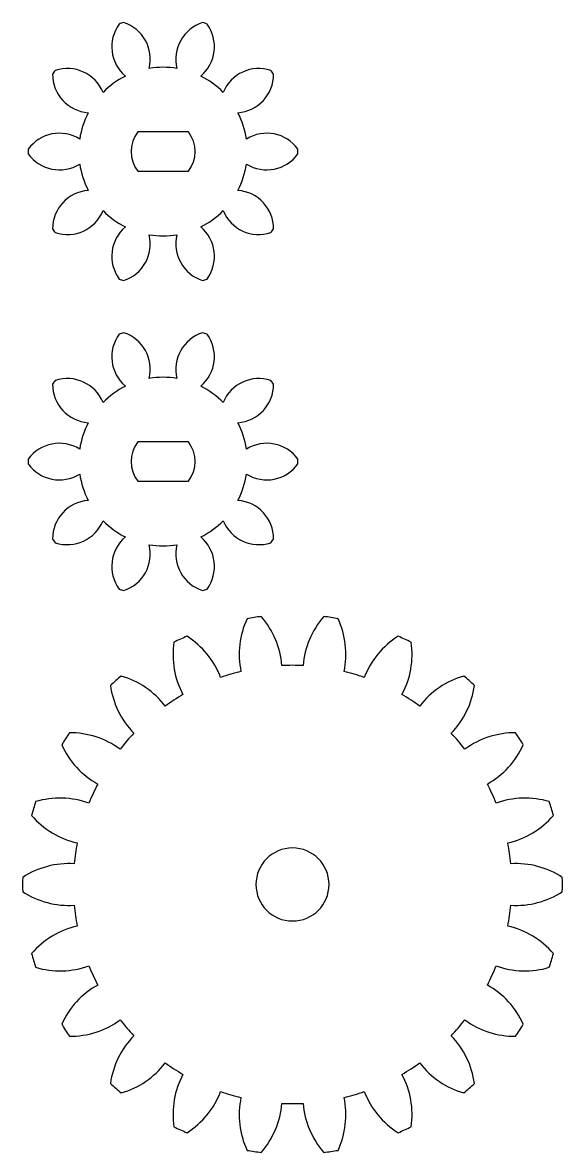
# Model space of a CAD drawing. Header units: millimetres. Extents: x -143 to 431, y -352 to -17.
# Drawn here: x 382.8 to 430.8, y -352.3 to -251.7 of the extents above; entities that cross this region are included whole.
import ezdxf

# ---------------------------------------------------------------- set-up
doc = ezdxf.new("R2010")
doc.units = ezdxf.units.MM
doc.header["$MEASUREMENT"] = 0
doc.layers.add('Capa 1', color=7, linetype='Continuous')

# ---------------------------------------------------------------- blocks, each defined once
blk = doc.blocks.new('block 93')
at = {"layer": 'Capa 1', "color": 7, "lineweight": 25, "true_color": 0xffffff}
blk.add_open_spline([(397.53, -264.97), (398.33, -263.95), (398.33, -262.5), (397.53, -261.47)], degree=3, dxfattribs=at)
blk = doc.blocks.new('block 94')
at = {"layer": 'Capa 1', "color": 7, "lineweight": 25, "true_color": 0xffffff}
blk.add_lwpolyline([(393.03, -264.97), (397.53, -264.97)], dxfattribs=at)
blk = doc.blocks.new('block 95')
at = {"layer": 'Capa 1', "color": 7, "lineweight": 25, "true_color": 0xffffff}
blk.add_open_spline([(393.03, -261.47), (392.23, -262.5), (392.23, -263.95), (393.03, -264.97)], degree=3, dxfattribs=at)
blk = doc.blocks.new('block 96')
at = {"layer": 'Capa 1', "color": 7, "lineweight": 25, "true_color": 0xffffff}
blk.add_lwpolyline([(397.53, -261.47), (393.03, -261.47)], dxfattribs=at)
blk = doc.blocks.new('block 97')
at = {"layer": 'Capa 1', "color": 7, "lineweight": 25, "true_color": 0xffffff}
blk.add_open_spline([(389.94, -257.96), (389.26, -256.3), (387.41, -255.44), (385.7, -256)], degree=3, dxfattribs=at)
blk = doc.blocks.new('block 98')
at = {"layer": 'Capa 1', "color": 7, "lineweight": 25, "true_color": 0xffffff}
blk.add_open_spline([(385.7, -256), (385.61, -256.11), (385.53, -256.23), (385.45, -256.34)], degree=3, dxfattribs=at)
blk = doc.blocks.new('block 99')
at = {"layer": 'Capa 1', "color": 7, "lineweight": 25, "true_color": 0xffffff}
blk.add_open_spline([(385.45, -256.34), (385.45, -258.14), (386.83, -259.63), (388.63, -259.77)], degree=3, dxfattribs=at)
blk = doc.blocks.new('block 100')
at = {"layer": 'Capa 1', "color": 7, "lineweight": 25, "true_color": 0xffffff}
blk.add_open_spline([(388.63, -259.77), (388.25, -260.5), (387.99, -261.29), (387.87, -262.11)], degree=3, dxfattribs=at)
blk = doc.blocks.new('block 101')
at = {"layer": 'Capa 1', "color": 7, "lineweight": 25, "true_color": 0xffffff}
blk.add_open_spline([(387.87, -262.11), (386.34, -261.16), (384.34, -261.56), (383.28, -263.02)], degree=3, dxfattribs=at)
blk = doc.blocks.new('block 102')
at = {"layer": 'Capa 1', "color": 7, "lineweight": 25, "true_color": 0xffffff}
blk.add_open_spline([(383.28, -263.02), (383.28, -263.16), (383.28, -263.29), (383.28, -263.43)], degree=3, dxfattribs=at)
blk = doc.blocks.new('block 103')
at = {"layer": 'Capa 1', "color": 7, "lineweight": 25, "true_color": 0xffffff}
blk.add_open_spline([(383.28, -263.43), (384.34, -264.89), (386.34, -265.28), (387.87, -264.34)], degree=3, dxfattribs=at)
blk = doc.blocks.new('block 104')
at = {"layer": 'Capa 1', "color": 7, "lineweight": 25, "true_color": 0xffffff}
blk.add_open_spline([(387.87, -264.34), (387.99, -265.16), (388.25, -265.95), (388.63, -266.68)], degree=3, dxfattribs=at)
blk = doc.blocks.new('block 105')
at = {"layer": 'Capa 1', "color": 7, "lineweight": 25, "true_color": 0xffffff}
blk.add_open_spline([(388.63, -266.68), (386.83, -266.82), (385.45, -268.31), (385.45, -270.11)], degree=3, dxfattribs=at)
blk = doc.blocks.new('block 106')
at = {"layer": 'Capa 1', "color": 7, "lineweight": 25, "true_color": 0xffffff}
blk.add_open_spline([(385.45, -270.11), (385.53, -270.22), (385.61, -270.33), (385.7, -270.44)], degree=3, dxfattribs=at)
blk = doc.blocks.new('block 107')
at = {"layer": 'Capa 1', "color": 7, "lineweight": 25, "true_color": 0xffffff}
blk.add_open_spline([(385.7, -270.44), (387.41, -271), (389.26, -270.15), (389.94, -268.48)], degree=3, dxfattribs=at)
blk = doc.blocks.new('block 108')
at = {"layer": 'Capa 1', "color": 7, "lineweight": 25, "true_color": 0xffffff}
blk.add_open_spline([(389.94, -268.48), (390.52, -269.07), (391.19, -269.56), (391.93, -269.93)], degree=3, dxfattribs=at)
blk = doc.blocks.new('block 109')
at = {"layer": 'Capa 1', "color": 7, "lineweight": 25, "true_color": 0xffffff}
blk.add_open_spline([(391.93, -269.93), (390.56, -271.1), (390.32, -273.12), (391.38, -274.57)], degree=3, dxfattribs=at)
blk = doc.blocks.new('block 110')
at = {"layer": 'Capa 1', "color": 7, "lineweight": 25, "true_color": 0xffffff}
blk.add_open_spline([(391.38, -274.57), (391.51, -274.62), (391.64, -274.66), (391.77, -274.7)], degree=3, dxfattribs=at)
blk = doc.blocks.new('block 111')
at = {"layer": 'Capa 1', "color": 7, "lineweight": 25, "true_color": 0xffffff}
blk.add_open_spline([(391.77, -274.7), (393.48, -274.15), (394.48, -272.37), (394.05, -270.62)], degree=3, dxfattribs=at)
blk = doc.blocks.new('block 112')
at = {"layer": 'Capa 1', "color": 7, "lineweight": 25, "true_color": 0xffffff}
blk.add_open_spline([(394.05, -270.62), (394.87, -270.76), (395.7, -270.76), (396.52, -270.62)], degree=3, dxfattribs=at)
blk = doc.blocks.new('block 113')
at = {"layer": 'Capa 1', "color": 7, "lineweight": 25, "true_color": 0xffffff}
blk.add_open_spline([(396.52, -270.62), (396.09, -272.37), (397.08, -274.15), (398.79, -274.7)], degree=3, dxfattribs=at)
blk = doc.blocks.new('block 114')
at = {"layer": 'Capa 1', "color": 7, "lineweight": 25, "true_color": 0xffffff}
blk.add_open_spline([(398.79, -274.7), (398.93, -274.66), (399.06, -274.62), (399.19, -274.57)], degree=3, dxfattribs=at)
blk = doc.blocks.new('block 115')
at = {"layer": 'Capa 1', "color": 7, "lineweight": 25, "true_color": 0xffffff}
blk.add_open_spline([(399.19, -274.57), (400.25, -273.12), (400.01, -271.1), (398.63, -269.93)], degree=3, dxfattribs=at)
blk = doc.blocks.new('block 116')
at = {"layer": 'Capa 1', "color": 7, "lineweight": 25, "true_color": 0xffffff}
blk.add_open_spline([(398.63, -269.93), (399.37, -269.56), (400.05, -269.07), (400.63, -268.48)], degree=3, dxfattribs=at)
blk = doc.blocks.new('block 117')
at = {"layer": 'Capa 1', "color": 7, "lineweight": 25, "true_color": 0xffffff}
blk.add_open_spline([(400.63, -268.48), (401.31, -270.15), (403.16, -271), (404.87, -270.44)], degree=3, dxfattribs=at)
blk = doc.blocks.new('block 118')
at = {"layer": 'Capa 1', "color": 7, "lineweight": 25, "true_color": 0xffffff}
blk.add_open_spline([(404.87, -270.44), (404.95, -270.33), (405.03, -270.22), (405.11, -270.11)], degree=3, dxfattribs=at)
blk = doc.blocks.new('block 119')
at = {"layer": 'Capa 1', "color": 7, "lineweight": 25, "true_color": 0xffffff}
blk.add_open_spline([(405.11, -270.11), (405.12, -268.31), (403.73, -266.82), (401.94, -266.68)], degree=3, dxfattribs=at)
blk = doc.blocks.new('block 120')
at = {"layer": 'Capa 1', "color": 7, "lineweight": 25, "true_color": 0xffffff}
blk.add_open_spline([(401.94, -266.68), (402.32, -265.95), (402.58, -265.16), (402.7, -264.34)], degree=3, dxfattribs=at)
blk = doc.blocks.new('block 121')
at = {"layer": 'Capa 1', "color": 7, "lineweight": 25, "true_color": 0xffffff}
blk.add_open_spline([(402.7, -264.34), (404.23, -265.28), (406.23, -264.89), (407.28, -263.43)], degree=3, dxfattribs=at)
blk = doc.blocks.new('block 122')
at = {"layer": 'Capa 1', "color": 7, "lineweight": 25, "true_color": 0xffffff}
blk.add_open_spline([(407.28, -263.43), (407.28, -263.29), (407.28, -263.16), (407.28, -263.02)], degree=3, dxfattribs=at)
blk = doc.blocks.new('block 123')
at = {"layer": 'Capa 1', "color": 7, "lineweight": 25, "true_color": 0xffffff}
blk.add_open_spline([(407.28, -263.02), (406.23, -261.56), (404.23, -261.16), (402.7, -262.11)], degree=3, dxfattribs=at)
blk = doc.blocks.new('block 124')
at = {"layer": 'Capa 1', "color": 7, "lineweight": 25, "true_color": 0xffffff}
blk.add_open_spline([(402.7, -262.11), (402.58, -261.29), (402.32, -260.5), (401.94, -259.77)], degree=3, dxfattribs=at)
blk = doc.blocks.new('block 125')
at = {"layer": 'Capa 1', "color": 7, "lineweight": 25, "true_color": 0xffffff}
blk.add_open_spline([(401.94, -259.77), (403.73, -259.63), (405.12, -258.14), (405.11, -256.34)], degree=3, dxfattribs=at)
blk = doc.blocks.new('block 126')
at = {"layer": 'Capa 1', "color": 7, "lineweight": 25, "true_color": 0xffffff}
blk.add_open_spline([(405.11, -256.34), (405.03, -256.23), (404.95, -256.11), (404.87, -256)], degree=3, dxfattribs=at)
blk = doc.blocks.new('block 127')
at = {"layer": 'Capa 1', "color": 7, "lineweight": 25, "true_color": 0xffffff}
blk.add_open_spline([(404.87, -256), (403.16, -255.44), (401.31, -256.3), (400.63, -257.96)], degree=3, dxfattribs=at)
blk = doc.blocks.new('block 128')
at = {"layer": 'Capa 1', "color": 7, "lineweight": 25, "true_color": 0xffffff}
blk.add_open_spline([(400.63, -257.96), (400.05, -257.37), (399.37, -256.88), (398.63, -256.51)], degree=3, dxfattribs=at)
blk = doc.blocks.new('block 129')
at = {"layer": 'Capa 1', "color": 7, "lineweight": 25, "true_color": 0xffffff}
blk.add_open_spline([(398.63, -256.51), (400.01, -255.35), (400.25, -253.33), (399.19, -251.88)], degree=3, dxfattribs=at)
blk = doc.blocks.new('block 130')
at = {"layer": 'Capa 1', "color": 7, "lineweight": 25, "true_color": 0xffffff}
blk.add_open_spline([(399.19, -251.88), (399.06, -251.83), (398.93, -251.79), (398.79, -251.75)], degree=3, dxfattribs=at)
blk = doc.blocks.new('block 131')
at = {"layer": 'Capa 1', "color": 7, "lineweight": 25, "true_color": 0xffffff}
blk.add_open_spline([(398.79, -251.75), (397.08, -252.3), (396.09, -254.08), (396.52, -255.83)], degree=3, dxfattribs=at)
blk = doc.blocks.new('block 132')
at = {"layer": 'Capa 1', "color": 7, "lineweight": 25, "true_color": 0xffffff}
blk.add_open_spline([(396.52, -255.83), (395.7, -255.69), (394.87, -255.69), (394.05, -255.83)], degree=3, dxfattribs=at)
blk = doc.blocks.new('block 133')
at = {"layer": 'Capa 1', "color": 7, "lineweight": 25, "true_color": 0xffffff}
blk.add_open_spline([(394.05, -255.83), (394.48, -254.08), (393.48, -252.3), (391.77, -251.75)], degree=3, dxfattribs=at)
blk = doc.blocks.new('block 134')
at = {"layer": 'Capa 1', "color": 7, "lineweight": 25, "true_color": 0xffffff}
blk.add_open_spline([(391.77, -251.75), (391.64, -251.79), (391.51, -251.83), (391.38, -251.88)], degree=3, dxfattribs=at)
blk = doc.blocks.new('block 135')
at = {"layer": 'Capa 1', "color": 7, "lineweight": 25, "true_color": 0xffffff}
blk.add_open_spline([(391.38, -251.88), (390.32, -253.33), (390.56, -255.35), (391.93, -256.51)], degree=3, dxfattribs=at)
blk = doc.blocks.new('block 136')
at = {"layer": 'Capa 1', "color": 7, "lineweight": 25, "true_color": 0xffffff}
blk.add_open_spline([(391.93, -256.51), (391.19, -256.88), (390.52, -257.37), (389.94, -257.96)], degree=3, dxfattribs=at)
blk = doc.blocks.new('block 92')
at = {"layer": 'Capa 1'}
for name in ['block 135', 'block 134', 'block 133', 'block 131', 'block 129', 'block 130', 'block 98', 'block 99', 'block 97', 'block 132', 'block 127', 'block 125', 'block 126', 'block 136', 'block 128', 'block 100', 'block 124', 'block 101', 'block 123', 'block 95', 'block 96', 'block 93', 'block 102', 'block 122', 'block 103', 'block 104', 'block 120', 'block 121', 'block 94', 'block 105', 'block 119', 'block 107', 'block 108', 'block 116', 'block 117', 'block 106', 'block 109', 'block 115', 'block 118', 'block 111', 'block 112', 'block 113', 'block 110', 'block 114']:
    blk.add_blockref(name, (0, 0), dxfattribs=at)
blk = doc.blocks.new('block 138')
at = {"layer": 'Capa 1', "color": 7, "lineweight": 25, "true_color": 0xffffff}
blk.add_open_spline([(397.53, -292.56), (398.33, -291.53), (398.33, -290.09), (397.53, -289.06)], degree=3, dxfattribs=at)
blk = doc.blocks.new('block 139')
at = {"layer": 'Capa 1', "color": 7, "lineweight": 25, "true_color": 0xffffff}
blk.add_lwpolyline([(393.03, -292.56), (397.53, -292.56)], dxfattribs=at)
blk = doc.blocks.new('block 140')
at = {"layer": 'Capa 1', "color": 7, "lineweight": 25, "true_color": 0xffffff}
blk.add_open_spline([(393.03, -289.06), (392.23, -290.09), (392.23, -291.53), (393.03, -292.56)], degree=3, dxfattribs=at)
blk = doc.blocks.new('block 141')
at = {"layer": 'Capa 1', "color": 7, "lineweight": 25, "true_color": 0xffffff}
blk.add_lwpolyline([(397.53, -289.06), (393.03, -289.06)], dxfattribs=at)
blk = doc.blocks.new('block 142')
at = {"layer": 'Capa 1', "color": 7, "lineweight": 25, "true_color": 0xffffff}
blk.add_open_spline([(389.94, -285.55), (389.26, -283.89), (387.41, -283.03), (385.7, -283.59)], degree=3, dxfattribs=at)
blk = doc.blocks.new('block 143')
at = {"layer": 'Capa 1', "color": 7, "lineweight": 25, "true_color": 0xffffff}
blk.add_open_spline([(385.7, -283.59), (385.61, -283.7), (385.53, -283.81), (385.45, -283.93)], degree=3, dxfattribs=at)
blk = doc.blocks.new('block 144')
at = {"layer": 'Capa 1', "color": 7, "lineweight": 25, "true_color": 0xffffff}
blk.add_open_spline([(385.45, -283.93), (385.45, -285.72), (386.83, -287.22), (388.63, -287.35)], degree=3, dxfattribs=at)
blk = doc.blocks.new('block 145')
at = {"layer": 'Capa 1', "color": 7, "lineweight": 25, "true_color": 0xffffff}
blk.add_open_spline([(388.63, -287.35), (388.25, -288.09), (387.99, -288.88), (387.87, -289.7)], degree=3, dxfattribs=at)
blk = doc.blocks.new('block 146')
at = {"layer": 'Capa 1', "color": 7, "lineweight": 25, "true_color": 0xffffff}
blk.add_open_spline([(387.87, -289.7), (386.34, -288.75), (384.34, -289.15), (383.28, -290.6)], degree=3, dxfattribs=at)
blk = doc.blocks.new('block 147')
at = {"layer": 'Capa 1', "color": 7, "lineweight": 25, "true_color": 0xffffff}
blk.add_open_spline([(383.28, -290.6), (383.28, -290.74), (383.28, -290.88), (383.28, -291.02)], degree=3, dxfattribs=at)
blk = doc.blocks.new('block 148')
at = {"layer": 'Capa 1', "color": 7, "lineweight": 25, "true_color": 0xffffff}
blk.add_open_spline([(383.28, -291.02), (384.34, -292.48), (386.34, -292.87), (387.87, -291.92)], degree=3, dxfattribs=at)
blk = doc.blocks.new('block 149')
at = {"layer": 'Capa 1', "color": 7, "lineweight": 25, "true_color": 0xffffff}
blk.add_open_spline([(387.87, -291.92), (387.99, -292.74), (388.25, -293.54), (388.63, -294.27)], degree=3, dxfattribs=at)
blk = doc.blocks.new('block 150')
at = {"layer": 'Capa 1', "color": 7, "lineweight": 25, "true_color": 0xffffff}
blk.add_open_spline([(388.63, -294.27), (386.83, -294.4), (385.45, -295.9), (385.45, -297.7)], degree=3, dxfattribs=at)
blk = doc.blocks.new('block 151')
at = {"layer": 'Capa 1', "color": 7, "lineweight": 25, "true_color": 0xffffff}
blk.add_open_spline([(385.45, -297.7), (385.53, -297.81), (385.61, -297.92), (385.7, -298.03)], degree=3, dxfattribs=at)
blk = doc.blocks.new('block 152')
at = {"layer": 'Capa 1', "color": 7, "lineweight": 25, "true_color": 0xffffff}
blk.add_open_spline([(385.7, -298.03), (387.41, -298.59), (389.26, -297.74), (389.94, -296.07)], degree=3, dxfattribs=at)
blk = doc.blocks.new('block 153')
at = {"layer": 'Capa 1', "color": 7, "lineweight": 25, "true_color": 0xffffff}
blk.add_open_spline([(389.94, -296.07), (390.52, -296.66), (391.19, -297.15), (391.93, -297.52)], degree=3, dxfattribs=at)
blk = doc.blocks.new('block 154')
at = {"layer": 'Capa 1', "color": 7, "lineweight": 25, "true_color": 0xffffff}
blk.add_open_spline([(391.93, -297.52), (390.56, -298.68), (390.32, -300.71), (391.38, -302.16)], degree=3, dxfattribs=at)
blk = doc.blocks.new('block 155')
at = {"layer": 'Capa 1', "color": 7, "lineweight": 25, "true_color": 0xffffff}
blk.add_open_spline([(391.38, -302.16), (391.51, -302.2), (391.64, -302.25), (391.77, -302.29)], degree=3, dxfattribs=at)
blk = doc.blocks.new('block 156')
at = {"layer": 'Capa 1', "color": 7, "lineweight": 25, "true_color": 0xffffff}
blk.add_open_spline([(391.77, -302.29), (393.48, -301.74), (394.48, -299.96), (394.05, -298.21)], degree=3, dxfattribs=at)
blk = doc.blocks.new('block 157')
at = {"layer": 'Capa 1', "color": 7, "lineweight": 25, "true_color": 0xffffff}
blk.add_open_spline([(394.05, -298.21), (394.87, -298.35), (395.7, -298.35), (396.52, -298.21)], degree=3, dxfattribs=at)
blk = doc.blocks.new('block 158')
at = {"layer": 'Capa 1', "color": 7, "lineweight": 25, "true_color": 0xffffff}
blk.add_open_spline([(396.52, -298.21), (396.09, -299.96), (397.08, -301.74), (398.79, -302.29)], degree=3, dxfattribs=at)
blk = doc.blocks.new('block 159')
at = {"layer": 'Capa 1', "color": 7, "lineweight": 25, "true_color": 0xffffff}
blk.add_open_spline([(398.79, -302.29), (398.93, -302.25), (399.06, -302.2), (399.19, -302.16)], degree=3, dxfattribs=at)
blk = doc.blocks.new('block 160')
at = {"layer": 'Capa 1', "color": 7, "lineweight": 25, "true_color": 0xffffff}
blk.add_open_spline([(399.19, -302.16), (400.25, -300.71), (400.01, -298.68), (398.63, -297.52)], degree=3, dxfattribs=at)
blk = doc.blocks.new('block 161')
at = {"layer": 'Capa 1', "color": 7, "lineweight": 25, "true_color": 0xffffff}
blk.add_open_spline([(398.63, -297.52), (399.37, -297.15), (400.05, -296.66), (400.63, -296.07)], degree=3, dxfattribs=at)
blk = doc.blocks.new('block 162')
at = {"layer": 'Capa 1', "color": 7, "lineweight": 25, "true_color": 0xffffff}
blk.add_open_spline([(400.63, -296.07), (401.31, -297.74), (403.16, -298.59), (404.87, -298.03)], degree=3, dxfattribs=at)
blk = doc.blocks.new('block 163')
at = {"layer": 'Capa 1', "color": 7, "lineweight": 25, "true_color": 0xffffff}
blk.add_open_spline([(404.87, -298.03), (404.95, -297.92), (405.03, -297.81), (405.11, -297.7)], degree=3, dxfattribs=at)
blk = doc.blocks.new('block 164')
at = {"layer": 'Capa 1', "color": 7, "lineweight": 25, "true_color": 0xffffff}
blk.add_open_spline([(405.11, -297.7), (405.12, -295.9), (403.73, -294.4), (401.94, -294.27)], degree=3, dxfattribs=at)
blk = doc.blocks.new('block 165')
at = {"layer": 'Capa 1', "color": 7, "lineweight": 25, "true_color": 0xffffff}
blk.add_open_spline([(401.94, -294.27), (402.32, -293.54), (402.58, -292.74), (402.7, -291.92)], degree=3, dxfattribs=at)
blk = doc.blocks.new('block 166')
at = {"layer": 'Capa 1', "color": 7, "lineweight": 25, "true_color": 0xffffff}
blk.add_open_spline([(402.7, -291.92), (404.23, -292.87), (406.23, -292.48), (407.28, -291.02)], degree=3, dxfattribs=at)
blk = doc.blocks.new('block 167')
at = {"layer": 'Capa 1', "color": 7, "lineweight": 25, "true_color": 0xffffff}
blk.add_open_spline([(407.28, -291.02), (407.28, -290.88), (407.28, -290.74), (407.28, -290.6)], degree=3, dxfattribs=at)
blk = doc.blocks.new('block 168')
at = {"layer": 'Capa 1', "color": 7, "lineweight": 25, "true_color": 0xffffff}
blk.add_open_spline([(407.28, -290.6), (406.23, -289.15), (404.23, -288.75), (402.7, -289.7)], degree=3, dxfattribs=at)
blk = doc.blocks.new('block 169')
at = {"layer": 'Capa 1', "color": 7, "lineweight": 25, "true_color": 0xffffff}
blk.add_open_spline([(402.7, -289.7), (402.58, -288.88), (402.32, -288.09), (401.94, -287.35)], degree=3, dxfattribs=at)
blk = doc.blocks.new('block 170')
at = {"layer": 'Capa 1', "color": 7, "lineweight": 25, "true_color": 0xffffff}
blk.add_open_spline([(401.94, -287.35), (403.73, -287.22), (405.12, -285.72), (405.11, -283.93)], degree=3, dxfattribs=at)
blk = doc.blocks.new('block 171')
at = {"layer": 'Capa 1', "color": 7, "lineweight": 25, "true_color": 0xffffff}
blk.add_open_spline([(405.11, -283.93), (405.03, -283.81), (404.95, -283.7), (404.87, -283.59)], degree=3, dxfattribs=at)
blk = doc.blocks.new('block 172')
at = {"layer": 'Capa 1', "color": 7, "lineweight": 25, "true_color": 0xffffff}
blk.add_open_spline([(404.87, -283.59), (403.16, -283.03), (401.31, -283.89), (400.63, -285.55)], degree=3, dxfattribs=at)
blk = doc.blocks.new('block 173')
at = {"layer": 'Capa 1', "color": 7, "lineweight": 25, "true_color": 0xffffff}
blk.add_open_spline([(400.63, -285.55), (400.05, -284.96), (399.37, -284.47), (398.63, -284.1)], degree=3, dxfattribs=at)
blk = doc.blocks.new('block 174')
at = {"layer": 'Capa 1', "color": 7, "lineweight": 25, "true_color": 0xffffff}
blk.add_open_spline([(398.63, -284.1), (400.01, -282.94), (400.25, -280.92), (399.19, -279.46)], degree=3, dxfattribs=at)
blk = doc.blocks.new('block 175')
at = {"layer": 'Capa 1', "color": 7, "lineweight": 25, "true_color": 0xffffff}
blk.add_open_spline([(399.19, -279.46), (399.06, -279.42), (398.93, -279.38), (398.79, -279.34)], degree=3, dxfattribs=at)
blk = doc.blocks.new('block 176')
at = {"layer": 'Capa 1', "color": 7, "lineweight": 25, "true_color": 0xffffff}
blk.add_open_spline([(398.79, -279.34), (397.08, -279.89), (396.09, -281.67), (396.52, -283.41)], degree=3, dxfattribs=at)
blk = doc.blocks.new('block 177')
at = {"layer": 'Capa 1', "color": 7, "lineweight": 25, "true_color": 0xffffff}
blk.add_open_spline([(396.52, -283.41), (395.7, -283.28), (394.87, -283.28), (394.05, -283.41)], degree=3, dxfattribs=at)
blk = doc.blocks.new('block 178')
at = {"layer": 'Capa 1', "color": 7, "lineweight": 25, "true_color": 0xffffff}
blk.add_open_spline([(394.05, -283.41), (394.48, -281.67), (393.48, -279.89), (391.77, -279.34)], degree=3, dxfattribs=at)
blk = doc.blocks.new('block 179')
at = {"layer": 'Capa 1', "color": 7, "lineweight": 25, "true_color": 0xffffff}
blk.add_open_spline([(391.77, -279.34), (391.64, -279.38), (391.51, -279.42), (391.38, -279.46)], degree=3, dxfattribs=at)
blk = doc.blocks.new('block 180')
at = {"layer": 'Capa 1', "color": 7, "lineweight": 25, "true_color": 0xffffff}
blk.add_open_spline([(391.38, -279.46), (390.32, -280.92), (390.56, -282.94), (391.93, -284.1)], degree=3, dxfattribs=at)
blk = doc.blocks.new('block 181')
at = {"layer": 'Capa 1', "color": 7, "lineweight": 25, "true_color": 0xffffff}
blk.add_open_spline([(391.93, -284.1), (391.19, -284.47), (390.52, -284.96), (389.94, -285.55)], degree=3, dxfattribs=at)
blk = doc.blocks.new('block 137')
at = {"layer": 'Capa 1'}
for name in ['block 180', 'block 179', 'block 178', 'block 176', 'block 174', 'block 175', 'block 142', 'block 177', 'block 172', 'block 143', 'block 144', 'block 181', 'block 173', 'block 170', 'block 171', 'block 145', 'block 169', 'block 146', 'block 140', 'block 141', 'block 138', 'block 168', 'block 147', 'block 148', 'block 166', 'block 167', 'block 149', 'block 165', 'block 139', 'block 150', 'block 164', 'block 152', 'block 153', 'block 161', 'block 162', 'block 154', 'block 160', 'block 151', 'block 156', 'block 157', 'block 158', 'block 163', 'block 155', 'block 159']:
    blk.add_blockref(name, (0, 0), dxfattribs=at)
blk = doc.blocks.new('block 183')
at = {"layer": 'Capa 1', "color": 7, "lineweight": 25, "true_color": 0xffffff}
blk.add_open_spline([(403.54, -328.44), (403.54, -326.65), (405, -325.19), (406.79, -325.19), (408.59, -325.19), (410.04, -326.65), (410.04, -328.44), (410.04, -330.24), (408.59, -331.69), (406.79, -331.69), (405, -331.69), (403.54, -330.24), (403.54, -328.44), (403.54, -328.44), (403.54, -328.44), (403.54, -328.44)], degree=3, knots=[0, 0, 0, 0, 1, 1, 1, 2, 2, 2, 3, 3, 3, 4, 4, 4, 5, 5, 5, 5], dxfattribs=at)
blk = doc.blocks.new('block 185')
at = {"layer": 'Capa 1', "color": 7, "lineweight": 25, "true_color": 0xffffff}
blk.add_open_spline([(396.25, -350), (396.63, -350.19), (397.01, -350.36), (397.41, -350.53)], degree=3, dxfattribs=at)
blk = doc.blocks.new('block 186')
at = {"layer": 'Capa 1', "color": 7, "lineweight": 25, "true_color": 0xffffff}
blk.add_open_spline([(397.41, -350.53), (398.77, -349.66), (399.83, -348.38), (400.4, -346.87)], degree=3, dxfattribs=at)
blk = doc.blocks.new('block 187')
at = {"layer": 'Capa 1', "color": 7, "lineweight": 25, "true_color": 0xffffff}
blk.add_open_spline([(400.4, -346.87), (401, -347.07), (401.6, -347.25), (402.21, -347.4)], degree=3, dxfattribs=at)
blk = doc.blocks.new('block 188')
at = {"layer": 'Capa 1', "color": 7, "lineweight": 25, "true_color": 0xffffff}
blk.add_open_spline([(402.21, -347.4), (401.88, -348.98), (402.07, -350.63), (402.75, -352.1)], degree=3, dxfattribs=at)
blk = doc.blocks.new('block 189')
at = {"layer": 'Capa 1', "color": 7, "lineweight": 25, "true_color": 0xffffff}
blk.add_open_spline([(402.75, -352.1), (403.17, -352.17), (403.59, -352.23), (404.01, -352.28)], degree=3, dxfattribs=at)
blk = doc.blocks.new('block 190')
at = {"layer": 'Capa 1', "color": 7, "lineweight": 25, "true_color": 0xffffff}
blk.add_open_spline([(404.01, -352.28), (405.08, -351.06), (405.72, -349.53), (405.85, -347.92)], degree=3, dxfattribs=at)
blk = doc.blocks.new('block 191')
at = {"layer": 'Capa 1', "color": 7, "lineweight": 25, "true_color": 0xffffff}
blk.add_open_spline([(405.85, -347.92), (406.48, -347.95), (407.11, -347.95), (407.73, -347.92)], degree=3, dxfattribs=at)
blk = doc.blocks.new('block 192')
at = {"layer": 'Capa 1', "color": 7, "lineweight": 25, "true_color": 0xffffff}
blk.add_open_spline([(407.73, -347.92), (407.86, -349.53), (408.51, -351.06), (409.58, -352.28)], degree=3, dxfattribs=at)
blk = doc.blocks.new('block 193')
at = {"layer": 'Capa 1', "color": 7, "lineweight": 25, "true_color": 0xffffff}
blk.add_open_spline([(409.58, -352.28), (410, -352.23), (410.42, -352.17), (410.84, -352.1)], degree=3, dxfattribs=at)
blk = doc.blocks.new('block 194')
at = {"layer": 'Capa 1', "color": 7, "lineweight": 25, "true_color": 0xffffff}
blk.add_open_spline([(410.84, -352.1), (411.52, -350.63), (411.71, -348.98), (411.38, -347.4)], degree=3, dxfattribs=at)
blk = doc.blocks.new('block 195')
at = {"layer": 'Capa 1', "color": 7, "lineweight": 25, "true_color": 0xffffff}
blk.add_open_spline([(411.38, -347.4), (411.99, -347.25), (412.59, -347.07), (413.18, -346.87)], degree=3, dxfattribs=at)
blk = doc.blocks.new('block 196')
at = {"layer": 'Capa 1', "color": 7, "lineweight": 25, "true_color": 0xffffff}
blk.add_open_spline([(413.18, -346.87), (413.76, -348.38), (414.81, -349.66), (416.18, -350.53)], degree=3, dxfattribs=at)
blk = doc.blocks.new('block 197')
at = {"layer": 'Capa 1', "color": 7, "lineweight": 25, "true_color": 0xffffff}
blk.add_open_spline([(416.18, -350.53), (416.57, -350.36), (416.96, -350.19), (417.34, -350)], degree=3, dxfattribs=at)
blk = doc.blocks.new('block 198')
at = {"layer": 'Capa 1', "color": 7, "lineweight": 25, "true_color": 0xffffff}
blk.add_open_spline([(417.34, -350), (417.58, -348.4), (417.3, -346.76), (416.53, -345.34)], degree=3, dxfattribs=at)
blk = doc.blocks.new('block 199')
at = {"layer": 'Capa 1', "color": 7, "lineweight": 25, "true_color": 0xffffff}
blk.add_open_spline([(416.53, -345.34), (417.08, -345.02), (417.6, -344.68), (418.11, -344.32)], degree=3, dxfattribs=at)
blk = doc.blocks.new('block 200')
at = {"layer": 'Capa 1', "color": 7, "lineweight": 25, "true_color": 0xffffff}
blk.add_open_spline([(418.11, -344.32), (419.09, -345.61), (420.47, -346.55), (422.02, -346.99)], degree=3, dxfattribs=at)
blk = doc.blocks.new('block 201')
at = {"layer": 'Capa 1', "color": 7, "lineweight": 25, "true_color": 0xffffff}
blk.add_open_spline([(422.02, -346.99), (422.35, -346.72), (422.67, -346.44), (422.98, -346.16)], degree=3, dxfattribs=at)
blk = doc.blocks.new('block 202')
at = {"layer": 'Capa 1', "color": 7, "lineweight": 25, "true_color": 0xffffff}
blk.add_open_spline([(422.98, -346.16), (422.76, -344.55), (422.03, -343.06), (420.9, -341.91)], degree=3, dxfattribs=at)
blk = doc.blocks.new('block 203')
at = {"layer": 'Capa 1', "color": 7, "lineweight": 25, "true_color": 0xffffff}
blk.add_open_spline([(420.9, -341.91), (421.33, -341.45), (421.74, -340.98), (422.13, -340.49)], degree=3, dxfattribs=at)
blk = doc.blocks.new('block 204')
at = {"layer": 'Capa 1', "color": 7, "lineweight": 25, "true_color": 0xffffff}
blk.add_open_spline([(422.13, -340.49), (423.43, -341.45), (425.01, -341.96), (426.63, -341.95)], degree=3, dxfattribs=at)
blk = doc.blocks.new('block 205')
at = {"layer": 'Capa 1', "color": 7, "lineweight": 25, "true_color": 0xffffff}
blk.add_open_spline([(426.63, -341.95), (426.87, -341.6), (427.1, -341.24), (427.32, -340.88)], degree=3, dxfattribs=at)
blk = doc.blocks.new('block 206')
at = {"layer": 'Capa 1', "color": 7, "lineweight": 25, "true_color": 0xffffff}
blk.add_open_spline([(427.32, -340.88), (426.66, -339.4), (425.53, -338.18), (424.12, -337.39)], degree=3, dxfattribs=at)
blk = doc.blocks.new('block 207')
at = {"layer": 'Capa 1', "color": 7, "lineweight": 25, "true_color": 0xffffff}
blk.add_open_spline([(424.12, -337.39), (424.41, -336.83), (424.67, -336.26), (424.9, -335.68)], degree=3, dxfattribs=at)
blk = doc.blocks.new('block 208')
at = {"layer": 'Capa 1', "color": 7, "lineweight": 25, "true_color": 0xffffff}
blk.add_open_spline([(424.9, -335.68), (426.42, -336.23), (428.08, -336.28), (429.63, -335.81)], degree=3, dxfattribs=at)
blk = doc.blocks.new('block 209')
at = {"layer": 'Capa 1', "color": 7, "lineweight": 25, "true_color": 0xffffff}
blk.add_open_spline([(429.63, -335.81), (429.76, -335.41), (429.88, -335), (429.99, -334.59)], degree=3, dxfattribs=at)
blk = doc.blocks.new('block 210')
at = {"layer": 'Capa 1', "color": 7, "lineweight": 25, "true_color": 0xffffff}
blk.add_open_spline([(429.99, -334.59), (428.94, -333.36), (427.52, -332.5), (425.94, -332.14)], degree=3, dxfattribs=at)
blk = doc.blocks.new('block 211')
at = {"layer": 'Capa 1', "color": 7, "lineweight": 25, "true_color": 0xffffff}
blk.add_open_spline([(425.94, -332.14), (426.06, -331.53), (426.15, -330.91), (426.21, -330.29)], degree=3, dxfattribs=at)
blk = doc.blocks.new('block 212')
at = {"layer": 'Capa 1', "color": 7, "lineweight": 25, "true_color": 0xffffff}
blk.add_open_spline([(426.21, -330.29), (427.82, -330.39), (429.43, -329.96), (430.78, -329.08)], degree=3, dxfattribs=at)
blk = doc.blocks.new('block 213')
at = {"layer": 'Capa 1', "color": 7, "lineweight": 25, "true_color": 0xffffff}
blk.add_open_spline([(430.78, -329.08), (430.8, -328.65), (430.8, -328.23), (430.78, -327.81)], degree=3, dxfattribs=at)
blk = doc.blocks.new('block 214')
at = {"layer": 'Capa 1', "color": 7, "lineweight": 25, "true_color": 0xffffff}
blk.add_open_spline([(430.78, -327.81), (429.43, -326.92), (427.82, -326.5), (426.21, -326.6)], degree=3, dxfattribs=at)
blk = doc.blocks.new('block 215')
at = {"layer": 'Capa 1', "color": 7, "lineweight": 25, "true_color": 0xffffff}
blk.add_open_spline([(426.21, -326.6), (426.15, -325.98), (426.06, -325.36), (425.94, -324.74)], degree=3, dxfattribs=at)
blk = doc.blocks.new('block 216')
at = {"layer": 'Capa 1', "color": 7, "lineweight": 25, "true_color": 0xffffff}
blk.add_open_spline([(425.94, -324.74), (427.52, -324.38), (428.94, -323.53), (429.99, -322.29)], degree=3, dxfattribs=at)
blk = doc.blocks.new('block 217')
at = {"layer": 'Capa 1', "color": 7, "lineweight": 25, "true_color": 0xffffff}
blk.add_open_spline([(429.99, -322.29), (429.88, -321.88), (429.76, -321.48), (429.63, -321.07)], degree=3, dxfattribs=at)
blk = doc.blocks.new('block 218')
at = {"layer": 'Capa 1', "color": 7, "lineweight": 25, "true_color": 0xffffff}
blk.add_open_spline([(429.63, -321.07), (428.08, -320.61), (426.42, -320.65), (424.9, -321.21)], degree=3, dxfattribs=at)
blk = doc.blocks.new('block 219')
at = {"layer": 'Capa 1', "color": 7, "lineweight": 25, "true_color": 0xffffff}
blk.add_open_spline([(424.9, -321.21), (424.67, -320.62), (424.41, -320.05), (424.12, -319.5)], degree=3, dxfattribs=at)
blk = doc.blocks.new('block 220')
at = {"layer": 'Capa 1', "color": 7, "lineweight": 25, "true_color": 0xffffff}
blk.add_open_spline([(424.12, -319.5), (425.53, -318.71), (426.66, -317.48), (427.32, -316.01)], degree=3, dxfattribs=at)
blk = doc.blocks.new('block 221')
at = {"layer": 'Capa 1', "color": 7, "lineweight": 25, "true_color": 0xffffff}
blk.add_open_spline([(427.32, -316.01), (427.1, -315.64), (426.87, -315.29), (426.63, -314.94)], degree=3, dxfattribs=at)
blk = doc.blocks.new('block 222')
at = {"layer": 'Capa 1', "color": 7, "lineweight": 25, "true_color": 0xffffff}
blk.add_open_spline([(426.63, -314.94), (425.01, -314.93), (423.43, -315.44), (422.13, -316.4)], degree=3, dxfattribs=at)
blk = doc.blocks.new('block 223')
at = {"layer": 'Capa 1', "color": 7, "lineweight": 25, "true_color": 0xffffff}
blk.add_open_spline([(422.13, -316.4), (421.74, -315.9), (421.33, -315.43), (420.9, -314.98)], degree=3, dxfattribs=at)
blk = doc.blocks.new('block 224')
at = {"layer": 'Capa 1', "color": 7, "lineweight": 25, "true_color": 0xffffff}
blk.add_open_spline([(420.9, -314.98), (422.03, -313.82), (422.76, -312.33), (422.98, -310.73)], degree=3, dxfattribs=at)
blk = doc.blocks.new('block 225')
at = {"layer": 'Capa 1', "color": 7, "lineweight": 25, "true_color": 0xffffff}
blk.add_open_spline([(422.98, -310.73), (422.67, -310.44), (422.35, -310.16), (422.02, -309.89)], degree=3, dxfattribs=at)
blk = doc.blocks.new('block 226')
at = {"layer": 'Capa 1', "color": 7, "lineweight": 25, "true_color": 0xffffff}
blk.add_open_spline([(422.02, -309.89), (420.47, -310.34), (419.09, -311.28), (418.11, -312.56)], degree=3, dxfattribs=at)
blk = doc.blocks.new('block 227')
at = {"layer": 'Capa 1', "color": 7, "lineweight": 25, "true_color": 0xffffff}
blk.add_open_spline([(418.11, -312.56), (417.6, -312.2), (417.08, -311.86), (416.53, -311.55)], degree=3, dxfattribs=at)
blk = doc.blocks.new('block 228')
at = {"layer": 'Capa 1', "color": 7, "lineweight": 25, "true_color": 0xffffff}
blk.add_open_spline([(416.53, -311.55), (417.3, -310.12), (417.58, -308.49), (417.34, -306.88)], degree=3, dxfattribs=at)
blk = doc.blocks.new('block 229')
at = {"layer": 'Capa 1', "color": 7, "lineweight": 25, "true_color": 0xffffff}
blk.add_open_spline([(417.34, -306.88), (416.96, -306.7), (416.57, -306.52), (416.18, -306.35)], degree=3, dxfattribs=at)
blk = doc.blocks.new('block 230')
at = {"layer": 'Capa 1', "color": 7, "lineweight": 25, "true_color": 0xffffff}
blk.add_open_spline([(416.18, -306.35), (414.81, -307.22), (413.76, -308.51), (413.18, -310.02)], degree=3, dxfattribs=at)
blk = doc.blocks.new('block 231')
at = {"layer": 'Capa 1', "color": 7, "lineweight": 25, "true_color": 0xffffff}
blk.add_open_spline([(413.18, -310.02), (412.59, -309.81), (411.99, -309.64), (411.38, -309.49)], degree=3, dxfattribs=at)
blk = doc.blocks.new('block 232')
at = {"layer": 'Capa 1', "color": 7, "lineweight": 25, "true_color": 0xffffff}
blk.add_open_spline([(411.38, -309.49), (411.71, -307.9), (411.52, -306.25), (410.84, -304.79)], degree=3, dxfattribs=at)
blk = doc.blocks.new('block 233')
at = {"layer": 'Capa 1', "color": 7, "lineweight": 25, "true_color": 0xffffff}
blk.add_open_spline([(410.84, -304.79), (410.42, -304.71), (410, -304.65), (409.58, -304.6)], degree=3, dxfattribs=at)
blk = doc.blocks.new('block 234')
at = {"layer": 'Capa 1', "color": 7, "lineweight": 25, "true_color": 0xffffff}
blk.add_open_spline([(409.58, -304.6), (408.51, -305.82), (407.86, -307.35), (407.73, -308.97)], degree=3, dxfattribs=at)
blk = doc.blocks.new('block 235')
at = {"layer": 'Capa 1', "color": 7, "lineweight": 25, "true_color": 0xffffff}
blk.add_open_spline([(407.73, -308.97), (407.11, -308.93), (406.48, -308.93), (405.85, -308.97)], degree=3, dxfattribs=at)
blk = doc.blocks.new('block 236')
at = {"layer": 'Capa 1', "color": 7, "lineweight": 25, "true_color": 0xffffff}
blk.add_open_spline([(405.85, -308.97), (405.72, -307.35), (405.08, -305.82), (404.01, -304.6)], degree=3, dxfattribs=at)
blk = doc.blocks.new('block 237')
at = {"layer": 'Capa 1', "color": 7, "lineweight": 25, "true_color": 0xffffff}
blk.add_open_spline([(404.01, -304.6), (403.59, -304.65), (403.17, -304.71), (402.75, -304.79)], degree=3, dxfattribs=at)
blk = doc.blocks.new('block 238')
at = {"layer": 'Capa 1', "color": 7, "lineweight": 25, "true_color": 0xffffff}
blk.add_open_spline([(402.75, -304.79), (402.07, -306.25), (401.88, -307.9), (402.21, -309.49)], degree=3, dxfattribs=at)
blk = doc.blocks.new('block 239')
at = {"layer": 'Capa 1', "color": 7, "lineweight": 25, "true_color": 0xffffff}
blk.add_open_spline([(402.21, -309.49), (401.6, -309.64), (401, -309.81), (400.4, -310.02)], degree=3, dxfattribs=at)
blk = doc.blocks.new('block 240')
at = {"layer": 'Capa 1', "color": 7, "lineweight": 25, "true_color": 0xffffff}
blk.add_open_spline([(400.4, -310.02), (399.83, -308.51), (398.77, -307.22), (397.41, -306.35)], degree=3, dxfattribs=at)
blk = doc.blocks.new('block 241')
at = {"layer": 'Capa 1', "color": 7, "lineweight": 25, "true_color": 0xffffff}
blk.add_open_spline([(397.41, -306.35), (397.01, -306.52), (396.63, -306.7), (396.25, -306.88)], degree=3, dxfattribs=at)
blk = doc.blocks.new('block 242')
at = {"layer": 'Capa 1', "color": 7, "lineweight": 25, "true_color": 0xffffff}
blk.add_open_spline([(396.25, -306.88), (396.01, -308.49), (396.29, -310.12), (397.05, -311.55)], degree=3, dxfattribs=at)
blk = doc.blocks.new('block 243')
at = {"layer": 'Capa 1', "color": 7, "lineweight": 25, "true_color": 0xffffff}
blk.add_open_spline([(397.05, -311.55), (396.51, -311.86), (395.98, -312.2), (395.47, -312.56)], degree=3, dxfattribs=at)
blk = doc.blocks.new('block 244')
at = {"layer": 'Capa 1', "color": 7, "lineweight": 25, "true_color": 0xffffff}
blk.add_open_spline([(395.47, -312.56), (394.49, -311.28), (393.12, -310.34), (391.56, -309.89)], degree=3, dxfattribs=at)
blk = doc.blocks.new('block 245')
at = {"layer": 'Capa 1', "color": 7, "lineweight": 25, "true_color": 0xffffff}
blk.add_open_spline([(391.56, -309.89), (391.23, -310.16), (390.91, -310.44), (390.6, -310.73)], degree=3, dxfattribs=at)
blk = doc.blocks.new('block 246')
at = {"layer": 'Capa 1', "color": 7, "lineweight": 25, "true_color": 0xffffff}
blk.add_open_spline([(390.6, -310.73), (390.82, -312.33), (391.55, -313.82), (392.69, -314.98)], degree=3, dxfattribs=at)
blk = doc.blocks.new('block 247')
at = {"layer": 'Capa 1', "color": 7, "lineweight": 25, "true_color": 0xffffff}
blk.add_open_spline([(392.69, -314.98), (392.25, -315.43), (391.84, -315.9), (391.46, -316.4)], degree=3, dxfattribs=at)
blk = doc.blocks.new('block 248')
at = {"layer": 'Capa 1', "color": 7, "lineweight": 25, "true_color": 0xffffff}
blk.add_open_spline([(391.46, -316.4), (390.15, -315.44), (388.57, -314.93), (386.95, -314.94)], degree=3, dxfattribs=at)
blk = doc.blocks.new('block 249')
at = {"layer": 'Capa 1', "color": 7, "lineweight": 25, "true_color": 0xffffff}
blk.add_open_spline([(386.95, -314.94), (386.71, -315.29), (386.49, -315.64), (386.27, -316.01)], degree=3, dxfattribs=at)
blk = doc.blocks.new('block 250')
at = {"layer": 'Capa 1', "color": 7, "lineweight": 25, "true_color": 0xffffff}
blk.add_open_spline([(386.27, -316.01), (386.93, -317.48), (388.05, -318.71), (389.47, -319.5)], degree=3, dxfattribs=at)
blk = doc.blocks.new('block 251')
at = {"layer": 'Capa 1', "color": 7, "lineweight": 25, "true_color": 0xffffff}
blk.add_open_spline([(389.47, -319.5), (389.18, -320.05), (388.92, -320.62), (388.69, -321.21)], degree=3, dxfattribs=at)
blk = doc.blocks.new('block 252')
at = {"layer": 'Capa 1', "color": 7, "lineweight": 25, "true_color": 0xffffff}
blk.add_open_spline([(388.69, -321.21), (387.16, -320.65), (385.5, -320.61), (383.95, -321.07)], degree=3, dxfattribs=at)
blk = doc.blocks.new('block 253')
at = {"layer": 'Capa 1', "color": 7, "lineweight": 25, "true_color": 0xffffff}
blk.add_open_spline([(383.95, -321.07), (383.82, -321.48), (383.7, -321.88), (383.59, -322.29)], degree=3, dxfattribs=at)
blk = doc.blocks.new('block 254')
at = {"layer": 'Capa 1', "color": 7, "lineweight": 25, "true_color": 0xffffff}
blk.add_open_spline([(383.59, -322.29), (384.65, -323.53), (386.07, -324.38), (387.65, -324.74)], degree=3, dxfattribs=at)
blk = doc.blocks.new('block 255')
at = {"layer": 'Capa 1', "color": 7, "lineweight": 25, "true_color": 0xffffff}
blk.add_open_spline([(387.65, -324.74), (387.53, -325.36), (387.44, -325.98), (387.38, -326.6)], degree=3, dxfattribs=at)
blk = doc.blocks.new('block 256')
at = {"layer": 'Capa 1', "color": 7, "lineweight": 25, "true_color": 0xffffff}
blk.add_open_spline([(387.38, -326.6), (385.76, -326.5), (384.16, -326.92), (382.8, -327.81)], degree=3, dxfattribs=at)
blk = doc.blocks.new('block 257')
at = {"layer": 'Capa 1', "color": 7, "lineweight": 25, "true_color": 0xffffff}
blk.add_open_spline([(382.8, -327.81), (382.79, -328.23), (382.79, -328.65), (382.8, -329.08)], degree=3, dxfattribs=at)
blk = doc.blocks.new('block 258')
at = {"layer": 'Capa 1', "color": 7, "lineweight": 25, "true_color": 0xffffff}
blk.add_open_spline([(382.8, -329.08), (384.16, -329.96), (385.76, -330.39), (387.38, -330.29)], degree=3, dxfattribs=at)
blk = doc.blocks.new('block 259')
at = {"layer": 'Capa 1', "color": 7, "lineweight": 25, "true_color": 0xffffff}
blk.add_open_spline([(387.38, -330.29), (387.44, -330.91), (387.53, -331.53), (387.65, -332.14)], degree=3, dxfattribs=at)
blk = doc.blocks.new('block 260')
at = {"layer": 'Capa 1', "color": 7, "lineweight": 25, "true_color": 0xffffff}
blk.add_open_spline([(387.65, -332.14), (386.07, -332.5), (384.65, -333.36), (383.59, -334.59)], degree=3, dxfattribs=at)
blk = doc.blocks.new('block 261')
at = {"layer": 'Capa 1', "color": 7, "lineweight": 25, "true_color": 0xffffff}
blk.add_open_spline([(383.59, -334.59), (383.7, -335), (383.82, -335.41), (383.95, -335.81)], degree=3, dxfattribs=at)
blk = doc.blocks.new('block 262')
at = {"layer": 'Capa 1', "color": 7, "lineweight": 25, "true_color": 0xffffff}
blk.add_open_spline([(383.95, -335.81), (385.5, -336.28), (387.16, -336.23), (388.69, -335.68)], degree=3, dxfattribs=at)
blk = doc.blocks.new('block 263')
at = {"layer": 'Capa 1', "color": 7, "lineweight": 25, "true_color": 0xffffff}
blk.add_open_spline([(388.69, -335.68), (388.92, -336.26), (389.18, -336.83), (389.47, -337.39)], degree=3, dxfattribs=at)
blk = doc.blocks.new('block 264')
at = {"layer": 'Capa 1', "color": 7, "lineweight": 25, "true_color": 0xffffff}
blk.add_open_spline([(389.47, -337.39), (388.05, -338.18), (386.93, -339.4), (386.27, -340.88)], degree=3, dxfattribs=at)
blk = doc.blocks.new('block 265')
at = {"layer": 'Capa 1', "color": 7, "lineweight": 25, "true_color": 0xffffff}
blk.add_open_spline([(386.27, -340.88), (386.49, -341.24), (386.71, -341.6), (386.95, -341.95)], degree=3, dxfattribs=at)
blk = doc.blocks.new('block 266')
at = {"layer": 'Capa 1', "color": 7, "lineweight": 25, "true_color": 0xffffff}
blk.add_open_spline([(386.95, -341.95), (388.57, -341.96), (390.15, -341.45), (391.46, -340.49)], degree=3, dxfattribs=at)
blk = doc.blocks.new('block 267')
at = {"layer": 'Capa 1', "color": 7, "lineweight": 25, "true_color": 0xffffff}
blk.add_open_spline([(391.46, -340.49), (391.84, -340.98), (392.25, -341.45), (392.69, -341.91)], degree=3, dxfattribs=at)
blk = doc.blocks.new('block 268')
at = {"layer": 'Capa 1', "color": 7, "lineweight": 25, "true_color": 0xffffff}
blk.add_open_spline([(392.69, -341.91), (391.55, -343.06), (390.82, -344.55), (390.6, -346.16)], degree=3, dxfattribs=at)
blk = doc.blocks.new('block 269')
at = {"layer": 'Capa 1', "color": 7, "lineweight": 25, "true_color": 0xffffff}
blk.add_open_spline([(390.6, -346.16), (390.91, -346.44), (391.23, -346.72), (391.56, -346.99)], degree=3, dxfattribs=at)
blk = doc.blocks.new('block 270')
at = {"layer": 'Capa 1', "color": 7, "lineweight": 25, "true_color": 0xffffff}
blk.add_open_spline([(391.56, -346.99), (393.12, -346.55), (394.49, -345.61), (395.47, -344.32)], degree=3, dxfattribs=at)
blk = doc.blocks.new('block 271')
at = {"layer": 'Capa 1', "color": 7, "lineweight": 25, "true_color": 0xffffff}
blk.add_open_spline([(395.47, -344.32), (395.98, -344.68), (396.51, -345.02), (397.05, -345.34)], degree=3, dxfattribs=at)
blk = doc.blocks.new('block 272')
at = {"layer": 'Capa 1', "color": 7, "lineweight": 25, "true_color": 0xffffff}
blk.add_open_spline([(397.05, -345.34), (396.29, -346.76), (396.01, -348.4), (396.25, -350)], degree=3, dxfattribs=at)
blk = doc.blocks.new('block 184')
at = {"layer": 'Capa 1'}
for name in ['block 237', 'block 236', 'block 234', 'block 233', 'block 238', 'block 232', 'block 241', 'block 240', 'block 230', 'block 229', 'block 242', 'block 228', 'block 239', 'block 235', 'block 231', 'block 245', 'block 244', 'block 226', 'block 225', 'block 246', 'block 243', 'block 227', 'block 224', 'block 249', 'block 248', 'block 247', 'block 223', 'block 222', 'block 221', 'block 250', 'block 220', 'block 251', 'block 219', 'block 252', 'block 218', 'block 253', 'block 217', 'block 254', 'block 216', 'block 255', 'block 215', 'block 256', 'block 214', 'block 257', 'block 213', 'block 258', 'block 212', 'block 259', 'block 211', 'block 260', 'block 210', 'block 261', 'block 209', 'block 262', 'block 263', 'block 207', 'block 208', 'block 264', 'block 206', 'block 266', 'block 267', 'block 203', 'block 204', 'block 265', 'block 205', 'block 268', 'block 202', 'block 270', 'block 271', 'block 199', 'block 200', 'block 272', 'block 198', 'block 269', 'block 201', 'block 186', 'block 187', 'block 188', 'block 194', 'block 195', 'block 196', 'block 190', 'block 191', 'block 192', 'block 185', 'block 197', 'block 189', 'block 193']:
    blk.add_blockref(name, (0, 0), dxfattribs=at)
blk = doc.blocks.new('block 182')
at = {"layer": 'Capa 1'}
for name in ['block 184', 'block 183']:
    blk.add_blockref(name, (0, 0), dxfattribs=at)

msp = doc.modelspace()

# ---------------------------------------------------------------- block references
at = {"layer": 'Capa 1'}
for name in ['block 92', 'block 137', 'block 182']:
    msp.add_blockref(name, (0, 0), dxfattribs=at)

doc.saveas('drawing.dxf')
